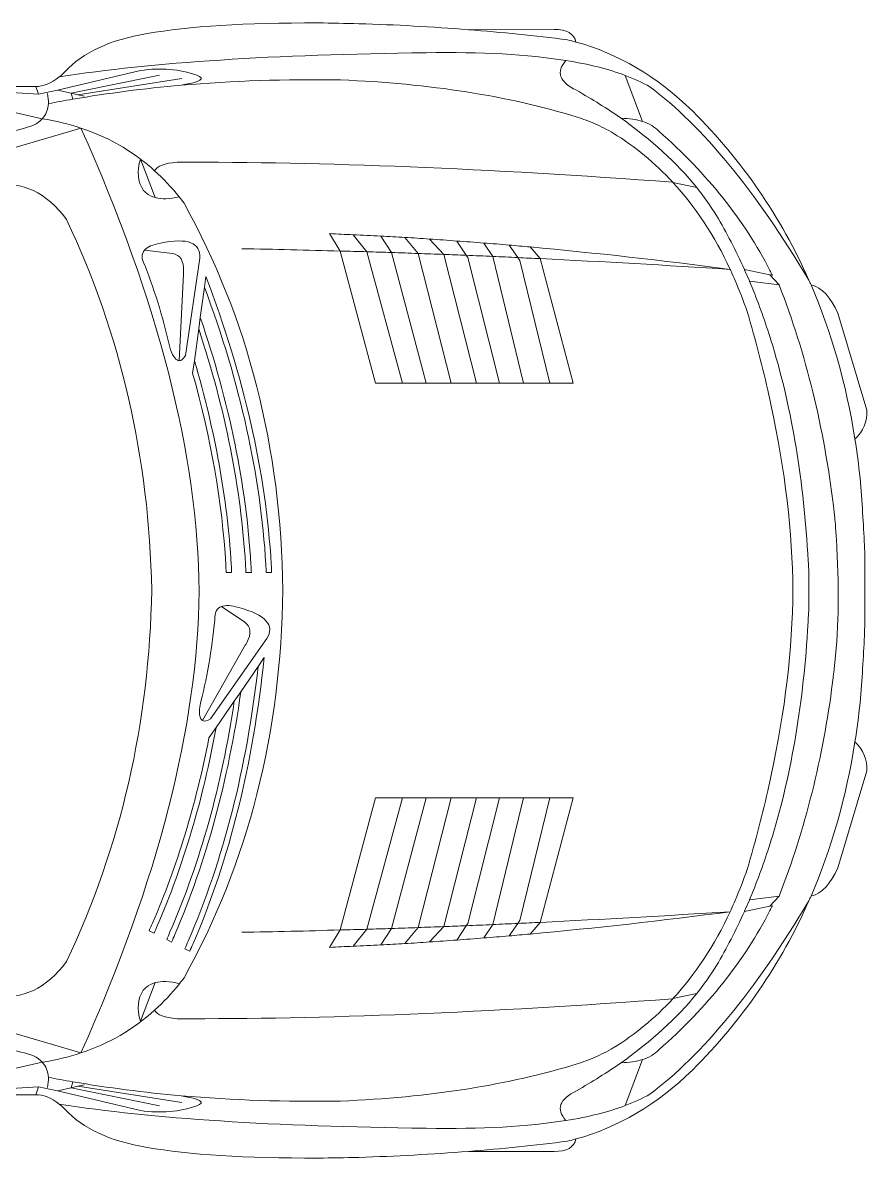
# Model space of a CAD drawing. Header units: metres. Extents: x -5443 to 5, y -1211 to 1211.
# Drawn here: x -1588 to 5, y -1070 to 1070 of the extents above; entities that cross this region are included whole.
import ezdxf

# ---------------------------------------------------------------- set-up
doc = ezdxf.new("R2010")
doc.units = ezdxf.units.M
doc.layers.add('ceco.net 246', color=7, linetype='Continuous')

msp = doc.modelspace()

# ---------------------------------------------------------------- linework, layer by layer
at = {"layer": 'ceco.net 246', "lineweight": 18}
for points in [[(-1496.8, 937.1), (-1330, 971.1)], [(-1287.8, 964.8), (-1483.8, 934.2)], [(-451.7, 970.7), (-419.4, 884.1)], [(-1702.7, 943.9), (-1558.3, 935.3)], [(-1563.4, 950.1), (-1646.8, 950.1)], [(-1558.3, 935.3), (-1563.4, 950.1)], [(-1558.3, 935.3), (-1522.3, 943)], [(-1522.3, 943), (-1496.8, 937.1)], [(-1483.8, 934.2), (-1496.8, 937.1)], [(-1496.8, 937.1), (-1493.7, 925.8)], [(-1471.2, 931.5), (-1483.8, 934.2)], [(-1551.1, 888.9), (-1616.9, 904.3)], [(-2073.9, 696.6), (-1478.3, 871.5)], [(-1366.1, 813.2), (-1338.2, 740.4)], [(-362, 769), (-362, 769.4)], [(-316.9, 759.3), (-362, 769)], [(-964.9, 670.5), (-939.1, 638.5)], [(-892.3, 637), (-912.8, 668)], [(-842.6, 635.1), (-867.2, 665.4)], [(-794, 633.3), (-821, 662.3)], [(-769.4, 658.6), (-751.8, 631.9)], [(-701.6, 629.5), (-718.5, 654.8)], [(-670.8, 651.1), (-654.1, 627.4)], [(-612, 625.4), (-631.2, 647.4)], [(-872.1, 390.7), (-922.9, 390.7), (-989.7, 639.7)], [(-872.1, 390.7), (-939.1, 638.5)], [(-892.3, 637), (-827.4, 390.7)], [(-779.9, 390.7), (-842.6, 635.1)], [(-794, 633.3), (-732.2, 390.7)], [(-688.8, 390.7), (-748.9, 627.3), (-751.8, 631.9)], [(-701.6, 629.5), (-643.9, 390.7)], [(-594, 390.7), (-650.3, 622.1), (-654.1, 627.4)], [(-612, 625.4), (-550.2, 390.7), (-594, 390.7)], [(-179.4, 595.2), (-227.1, 604.9)], [(-161.6, 575.9), (-217.2, 582.7)], [(-161.6, 575.9), (-179.4, 595.2)], [(-1253.1, 514.5), (-1245.3, 571.7)], [(-1256.1, 493.1), (-1256.1, 493.2), (-1253.1, 514.5)], [(-1264.2, 432.7), (-1256.1, 493.1)], [(-827.4, 390.7), (-872.1, 390.7)], [(-779.9, 390.7), (-827.4, 390.7)], [(-732.2, 390.7), (-779.9, 390.7)], [(-688.8, 390.7), (-732.2, 390.7)], [(-643.9, 390.7), (-688.8, 390.7)], [(-594, 390.7), (-643.9, 390.7)], [(-1176.7, -190.9), (-1144.1, -143.2)], [(-1189, -208.7), (-1189, -208.5), (-1176.7, -190.9)], [(-1223.4, -258.4), (-1189, -208.7)], [(-872.1, -390.9), (-922.9, -390.9), (-989.7, -639.7)], [(-939.1, -638.5), (-872.1, -390.9)], [(-892.3, -637), (-827.4, -390.9)], [(-827.4, -390.9), (-872.1, -390.9)], [(-779.9, -390.9), (-842.6, -635.2)], [(-779.9, -390.9), (-827.4, -390.9)], [(-794, -633.3), (-732.2, -390.9)], [(-732.2, -390.9), (-779.9, -390.9)], [(-688.8, -390.9), (-748.9, -627.3), (-751.8, -631.8)], [(-688.8, -390.9), (-732.2, -390.9)], [(-701.6, -629.5), (-643.9, -390.9)], [(-643.9, -390.9), (-688.8, -390.9)], [(-594, -390.9), (-650.3, -622.2), (-654.1, -627.5)], [(-594, -390.9), (-643.9, -390.9)], [(-612, -625.4), (-550.2, -390.9), (-594, -390.9)], [(-161.6, -575.9), (-217.2, -582.7)], [(-179.4, -595.2), (-161.6, -575.9)], [(-179.4, -595.2), (-227.1, -604.9)], [(-964.9, -670.5), (-939.1, -638.5)], [(-892.3, -637), (-912.8, -668)], [(-867.2, -665.4), (-842.6, -635.2)], [(-794, -633.3), (-821, -662.3)], [(-769.4, -658.8), (-751.8, -631.8)], [(-701.6, -629.5), (-718.5, -654.9)], [(-670.8, -651.1), (-654.1, -627.5)], [(-612, -625.4), (-631.2, -647.5)], [(-1478.3, -871.5), (-2073.9, -696.6)], [(-316.9, -759.5), (-362, -769.2)], [(-362, -769.2), (-362, -769.4)], [(-1551.1, -888.9), (-1616.9, -904.3)], [(-451.7, -970.7), (-419.4, -884.2)], [(-1702.7, -944.1), (-1558.3, -935.3)], [(-1563.4, -950.2), (-1558.3, -935.3)], [(-1558.3, -935.3), (-1522.3, -943)], [(-1496.8, -937.2), (-1522.3, -943)], [(-1493.7, -925.8), (-1496.8, -937.2)], [(-1483.8, -934.4), (-1496.8, -937.2)], [(-1496.8, -937.2), (-1330, -971.2)], [(-1471.2, -931.5), (-1483.8, -934.4)], [(-1483.8, -934.4), (-1287.8, -964.8)], [(-1646.8, -950.2), (-1563.4, -950.2)]]:
    msp.add_lwpolyline(points, dxfattribs=at)
for points, knots in [([(-747.6, 1056.9), (-815.8, 1062.4), (-884.8, 1066.2), (-954.3, 1068.2), (-979.8, 1068.8), (-1005.5, 1069.3), (-1031.1, 1069.7), (-1168.1, 1070.1), (-1275.5, 1063.3), (-1353.1, 1049.6), (-1423.1, 1038), (-1474.8, 1014), (-1508.4, 977.5), (-1511.9, 974), (-1515.5, 970.9), (-1519, 968.1)], [0, 0, 0, 0, 1, 1, 1, 2, 2, 2, 3, 3, 3, 4, 4, 4, 5, 5, 5, 5]), ([(-747.6, 1056.9), (-747.6, 1056.9), (-586.1, 1057.4), (-586.1, 1057.4), (-562.1, 1057.3), (-548.1, 1049.3), (-544.7, 1033.6)], [0, 0, 0, 0, 1, 1, 1, 2, 2, 2, 2]), ([(-544.7, 1033.6), (-550, 1035.2), (-555.1, 1036.5), (-560.4, 1037.8), (-622.2, 1045.7), (-684.7, 1051.9), (-747.6, 1056.9)], [0, 0, 0, 0, 1, 1, 1, 2, 2, 2, 2]), ([(-544.7, 1033.6), (-466, 1012.5), (-392.7, 969), (-324.6, 903.2), (-231.3, 810.3), (-158.3, 704.1), (-105.3, 584.7)], [0, 0, 0, 0, 1, 1, 1, 2, 2, 2, 2]), ([(-563.7, 998.7), (-635.6, 1010.3), (-723.4, 1015.3), (-827.4, 1013.4), (-1113.3, 1010.3), (-1343.9, 995.3), (-1519, 968.1)], [0, 0, 0, 0, 1, 1, 1, 2, 2, 2, 2]), ([(-1289.1, 952.2), (-1252.1, 958.6), (-1242.2, 964.8), (-1259.6, 971.1), (-1292.2, 982.6), (-1327.6, 985.6), (-1365.9, 980), (-1365.9, 980), (-1522.3, 943), (-1522.3, 943)], [0, 0, 0, 0, 1, 1, 1, 2, 2, 2, 3, 3, 3, 3]), ([(-459.8, 890), (-485.8, 908.2), (-513.9, 925.8), (-543.7, 942.7), (-576.2, 958.6), (-583, 977.3), (-563.7, 998.7)], [0, 0, 0, 0, 1, 1, 1, 2, 2, 2, 2]), ([(-1289.1, 952.2), (-1192.1, 960.6), (-1092.2, 963.9), (-988.9, 962.3), (-820.8, 955.5), (-671.9, 932), (-542.5, 892.2), (-531.1, 888.7), (-519.9, 884.3), (-508.7, 879.4), (-497.2, 874.4), (-485.6, 868.6), (-474.4, 862), (-433.2, 836.5), (-395.6, 805.7), (-362, 769.4)], [0, 0, 0, 0, 1, 1, 1, 2, 2, 2, 3, 3, 3, 4, 4, 4, 5, 5, 5, 5]), ([(-105.3, 584.7), (-206.5, 754), (-306.7, 875.5), (-405.5, 949.4), (-419.2, 957.3), (-434.6, 964.3), (-451.7, 970.7)], [0, 0, 0, 0, 1, 1, 1, 2, 2, 2, 2]), ([(-1551.1, 888.9), (-1559.7, 879.7), (-1573.3, 873.3), (-1591.6, 869.7), (-1591.6, 869.7), (-2081.6, 736.5), (-2081.6, 736.5), (-2128.1, 723.2), (-2178, 715.5), (-2231.4, 713.2), (-2231.4, 713.2), (-2517.6, 705.5), (-2517.6, 705.5), (-2517.6, 705.5), (-2771.4, 703.5), (-2771.4, 703.5)], [0, 0, 0, 0, 1, 1, 1, 2, 2, 2, 3, 3, 3, 4, 4, 4, 5, 5, 5, 5]), ([(-419.4, 884.1), (-406.4, 879.9), (-396.1, 873.9), (-388.6, 865.8), (-296.8, 784.8), (-226.7, 697.1), (-178.9, 603), (-178.3, 602), (-177.8, 600.7), (-177, 599.2), (-176.1, 597.6), (-175.4, 595.7), (-174.4, 594.1), (-174.4, 594.1), (-179.4, 595.2), (-179.4, 595.2)], [0, 0, 0, 0, 1, 1, 1, 2, 2, 2, 3, 3, 3, 4, 4, 4, 5, 5, 5, 5]), ([(-1478.3, 871.5), (-1331.8, 544.8), (-1257.6, 254), (-1255.3, -1.1), (-1257.9, -255.4), (-1332.2, -545.7), (-1478.3, -871.5)], [0, 0, 0, 0, 1, 1, 1, 2, 2, 2, 2]), ([(-1338.2, 740.4), (-1344.6, 742.2), (-1350.1, 745), (-1354.9, 748.8), (-1356.9, 750.7), (-1359, 752.7), (-1360.8, 754.7), (-1371.1, 769.9), (-1372.9, 789.5), (-1366.1, 813.2)], [0, 0, 0, 0, 1, 1, 1, 2, 2, 2, 3, 3, 3, 3]), ([(-362, 769.4), (-710.8, 795.6), (-1022.3, 808.1), (-1296.8, 807), (-1320.6, 805.3), (-1334.7, 800), (-1339.3, 791.2)], [0, 0, 0, 0, 1, 1, 1, 2, 2, 2, 2]), ([(-1641.5, 763.5), (-1641.5, 763.5), (-1913.2, 694), (-1913.2, 694), (-1953.8, 677), (-1977.2, 650.4), (-1983.6, 614.4), (-1984.6, 611.1), (-1985.1, 607.8), (-1985.5, 604.3), (-1989, 582.5), (-1987.7, 556.1), (-1981.8, 524.9), (-1975.2, 501.5), (-1969.2, 478), (-1963.7, 454.3), (-1935.6, 333.9), (-1919.1, 212.9), (-1914.5, 91.1), (-1914.5, 91.1), (-1912.5, -0.7), (-1912.5, -0.7), (-1912.5, -0.7), (-1914.5, -92.1), (-1914.5, -92.1), (-1919.1, -213.4), (-1935.6, -334.3), (-1963.7, -454.4), (-1969.2, -478), (-1975.2, -501.5), (-1981.8, -525), (-1987.7, -556.1), (-1989, -582.5), (-1985.5, -604.4), (-1985.1, -607.8), (-1984.6, -611.1), (-1983.6, -614.5), (-1977.2, -650.6), (-1953.8, -677), (-1913.2, -694), (-1913.2, -694), (-1641.5, -763.5), (-1641.5, -763.5), (-1588.7, -771.8), (-1543.4, -750.3), (-1505.4, -699.2), (-1402.6, -482.2), (-1349.1, -249), (-1344.8, 0.7), (-1349.4, 249.9), (-1403, 482.8), (-1505.4, 699.1), (-1543.4, 750.3), (-1588.7, 771.8), (-1641.5, 763.5), (-1641.5, 763.5), (-1641.5, 763.5), (-1641.5, 763.5)], [0, 0, 0, 0, 1, 1, 1, 2, 2, 2, 3, 3, 3, 4, 4, 4, 5, 5, 5, 6, 6, 6, 7, 7, 7, 8, 8, 8, 9, 9, 9, 10, 10, 10, 11, 11, 11, 12, 12, 12, 13, 13, 13, 14, 14, 14, 15, 15, 15, 16, 16, 16, 17, 17, 17, 18, 18, 18, 19, 19, 19, 19]), ([(-227.1, 604.9), (-243, 640.6), (-260.6, 674.6), (-279.7, 706.8), (-290.9, 724.8), (-303.2, 742.2), (-316.9, 759.3)], [0, 0, 0, 0, 1, 1, 1, 2, 2, 2, 2]), ([(-1292.4, -741.1), (-1289.5, -737.5), (-1286.5, -733.8), (-1283.8, -730), (-1162.6, -511.6), (-1100.6, -268.1), (-1097.5, 0.5), (-1100.8, 268.8), (-1162.9, 511.9), (-1283.8, 730), (-1286.9, 734), (-1289.8, 738), (-1292.9, 741.9)], [0, 0, 0, 0, 1, 1, 1, 2, 2, 2, 3, 3, 3, 4, 4, 4, 4]), ([(-1358.2, 641.6), (-1352.9, 647.6), (-1343, 651.8), (-1328.5, 654.4), (-1276.8, 665.2), (-1252.1, 655.9), (-1254.3, 626.1), (-1254.3, 626.1), (-1281.2, 442.8), (-1281.2, 442.8), (-1285.1, 436), (-1289.1, 432.9), (-1292.9, 433.1)], [0, 0, 0, 0, 1, 1, 1, 2, 2, 2, 3, 3, 3, 4, 4, 4, 4]), ([(-964.9, 670.5), (-979.8, 671.1), (-994.6, 671.8), (-1009.5, 672.5), (-1009.5, 672.5), (-989.7, 639.7), (-989.7, 639.7)], [0, 0, 0, 0, 1, 1, 1, 2, 2, 2, 2]), ([(-1358.2, 641.6), (-1364.6, 634.6), (-1364.6, 625.2), (-1358, 613.3), (-1337.3, 560), (-1321.2, 506.8), (-1309.6, 453.8), (-1303.9, 440.1), (-1298.4, 433.3), (-1292.9, 433.1)], [0, 0, 0, 0, 1, 1, 1, 2, 2, 2, 3, 3, 3, 3]), ([(-1292.9, 433.1), (-1292.9, 433.1), (-1285.1, 596.6), (-1285.1, 596.6), (-1284.9, 598.3), (-1284.7, 600.1), (-1284.7, 601.8), (-1284.1, 621.4), (-1291.1, 632.6), (-1305.4, 635.1), (-1305.4, 635.1), (-1358.2, 641.6), (-1358.2, 641.6)], [0, 0, 0, 0, 1, 1, 1, 2, 2, 2, 3, 3, 3, 4, 4, 4, 4]), ([(-253.8, -605.3), (-253.5, -604.5), (-253.1, -603.8), (-252.9, -603.1), (-250, -596.8), (-247.3, -590.4), (-244.5, -584), (-236.4, -565.3), (-228.9, -546), (-222, -526.1), (-206, -472.1), (-192.4, -419.5), (-180.9, -368), (-179.6, -362.3), (-178.3, -356.4), (-177, -350.6), (-150.3, -226.3), (-136.5, -109.5), (-135.6, -0.2), (-136.5, 109.3), (-150.3, 226.1), (-177, 350.6), (-178.3, 356.5), (-179.6, 362.3), (-180.9, 368), (-192.4, 419.5), (-206, 472.1), (-222, 526), (-228.9, 546), (-236.4, 565.3), (-244.5, 584), (-247.3, 590.4), (-250, 596.8), (-252.9, 603), (-253.1, 603.8), (-253.5, 604.5), (-253.8, 605.1)], [0, 0, 0, 0, 1, 1, 1, 2, 2, 2, 3, 3, 3, 4, 4, 4, 5, 5, 5, 6, 6, 6, 7, 7, 7, 8, 8, 8, 9, 9, 9, 10, 10, 10, 11, 11, 11, 12, 12, 12, 12]), ([(-227.1, 604.9), (-226.9, 604.3), (-226.5, 603.6), (-226.2, 603), (-223.4, 596.8), (-220.7, 590.4), (-217.7, 584), (-217.7, 583.6), (-217.5, 583.3), (-217.2, 582.7)], [0, 0, 0, 0, 1, 1, 1, 2, 2, 2, 3, 3, 3, 3]), ([(-1245.3, 571.7), (-1245.3, 571.7), (-1242.7, 591.5), (-1242.7, 591.5), (-1170.6, 403.6), (-1129.6, 222.8), (-1119.3, 49.1), (-1118.9, 44), (-1118.8, 38.9), (-1118.6, 33.7), (-1118.6, 33.7), (-1128.8, 33.7), (-1128.8, 33.7), (-1129, 38.9), (-1129.2, 44), (-1129.6, 49.1), (-1139.3, 216.5), (-1177.8, 390.7), (-1245.3, 571.7), (-1245.3, 571.7), (-1245.3, 571.7), (-1245.3, 571.7)], [0, 0, 0, 0, 1, 1, 1, 2, 2, 2, 3, 3, 3, 4, 4, 4, 5, 5, 5, 6, 6, 6, 7, 7, 7, 7]), ([(-217.2, 582.7), (-204.2, 551.4), (-192.1, 518.5), (-180.9, 484.2), (-179.6, 480.2), (-178.3, 476.2), (-177, 472), (-139.8, 353), (-116.7, 218.9), (-107.7, 69.7), (-107.5, 66.2), (-107.2, 62.5), (-106.8, 58.7), (-106.8, 58.7), (-105.9, 36.7), (-105.9, 36.7), (-105.9, 32.5), (-105.7, 28), (-105.5, 23.5), (-105.3, 7.5), (-105.3, -8.3), (-105.5, -23.7), (-105.5, -27.3), (-105.7, -31), (-105.9, -34.7), (-105.9, -34.7), (-105.9, -38.5), (-105.9, -38.5), (-106.4, -50.1), (-107.2, -61.8), (-107.9, -73.3), (-107.9, -73.9), (-107.9, -74.6), (-107.9, -75.6), (-117.3, -222.4), (-140.4, -354.4), (-177, -472), (-178.3, -476.2), (-179.6, -480.2), (-180.9, -484.3), (-192.1, -518.5), (-204.2, -551.4), (-217.2, -582.7)], [0, 0, 0, 0, 1, 1, 1, 2, 2, 2, 3, 3, 3, 4, 4, 4, 5, 5, 5, 6, 6, 6, 7, 7, 7, 8, 8, 8, 9, 9, 9, 10, 10, 10, 11, 11, 11, 12, 12, 12, 13, 13, 13, 14, 14, 14, 14]), ([(-55.8, 128.7), (-55.8, 128.7), (-56.4, 133.8), (-56.4, 133.8), (-56.4, 134.8), (-56.6, 135.5), (-56.7, 136.2), (-57.7, 143.9), (-58.4, 151.6), (-59.3, 159.3), (-76.9, 306.9), (-111, 445.9), (-161.6, 575.9)], [0, 0, 0, 0, 1, 1, 1, 2, 2, 2, 3, 3, 3, 4, 4, 4, 4]), ([(-18.6, 285.1), (-2.7, 300), (4.7, 318.3), (3.8, 340.1), (3.8, 340.1), (-51.2, 522.4), (-51.2, 522.4), (-63.7, 552.3), (-80.4, 570.2), (-101.5, 576.3)], [0, 0, 0, 0, 1, 1, 1, 2, 2, 2, 3, 3, 3, 3]), ([(-1253.1, 514.5), (-1198.3, 354.1), (-1166.6, 198.9), (-1157.6, 49.1), (-1157.4, 44), (-1157.1, 38.9), (-1156.9, 33.7), (-1156.9, 33.7), (-1167.2, 33.7), (-1167.2, 33.7), (-1167.3, 38.9), (-1167.7, 44), (-1167.9, 49.1), (-1176.3, 192.3), (-1205.7, 340.3), (-1256.1, 493.1)], [0, 0, 0, 0, 1, 1, 1, 2, 2, 2, 3, 3, 3, 4, 4, 4, 5, 5, 5, 5]), ([(-1264.2, 432.7), (-1264.2, 432.7), (-1267.6, 409.4), (-1267.6, 409.4), (-1232.8, 286), (-1211.9, 165.9), (-1205.1, 49.1), (-1204.8, 44), (-1204.6, 38.9), (-1204.4, 33.7), (-1204.4, 33.7), (-1194.1, 33.7), (-1194.1, 33.7), (-1194.3, 38.9), (-1194.5, 44), (-1194.8, 49.1), (-1202.2, 173.5), (-1225.3, 301.2), (-1264.2, 432.7), (-1264.2, 432.7), (-1264.2, 432.7), (-1264.2, 432.7)], [0, 0, 0, 0, 1, 1, 1, 2, 2, 2, 3, 3, 3, 4, 4, 4, 5, 5, 5, 6, 6, 6, 7, 7, 7, 7]), ([(-18.6, -285.1), (-14.8, -261.1), (-11.6, -236.5), (-9.1, -211.8), (-5.2, -167.4), (-2.5, -125.4), (-0.8, -85.6), (-0.4, -77.6), (-0.3, -69.7), (-0.1, -61.8), (-0.1, -61.8), (0.1, 60.5), (0.1, 60.5), (-0.1, 68.7), (-0.4, 77), (-0.8, 85.4), (-2.5, 125.2), (-5.2, 167.4), (-9.1, 211.8), (-11.6, 236.5), (-14.8, 261.1), (-18.6, 285.1)], [0, 0, 0, 0, 1, 1, 1, 2, 2, 2, 3, 3, 3, 4, 4, 4, 5, 5, 5, 6, 6, 6, 7, 7, 7, 7]), ([(-58.6, -154.6), (-58.6, -154.6), (-58.2, -152.9), (-58.2, -152.9), (-58, -151.1), (-57.8, -149.3), (-57.7, -147.6), (-57.7, -147.6), (-56.4, -135.5), (-56.4, -135.5), (-49.2, -66.6), (-48.3, 11), (-53.6, 97.4)], [0, 0, 0, 0, 1, 1, 1, 2, 2, 2, 3, 3, 3, 4, 4, 4, 4]), ([(-1213.4, -30.3), (-1222.2, -33.4), (-1226.2, -41.8), (-1225.7, -55.4), (-1231.3, -112.2), (-1240.9, -166.9), (-1254.3, -219.3), (-1255.6, -234), (-1253.7, -242.6), (-1248.9, -245.3)], [0, 0, 0, 0, 1, 1, 1, 2, 2, 2, 3, 3, 3, 3]), ([(-1248.9, -245.3), (-1245.4, -247.3), (-1240.5, -246.1), (-1234.1, -241.9), (-1234.1, -241.9), (-1127.5, -90.7), (-1127.5, -90.7), (-1112.1, -65.3), (-1129.9, -45.7), (-1180.7, -32.1), (-1194.8, -27.9), (-1205.8, -27.1), (-1213.4, -30.3)], [0, 0, 0, 0, 1, 1, 1, 2, 2, 2, 3, 3, 3, 4, 4, 4, 4]), ([(-1248.9, -245.3), (-1248.9, -245.3), (-1168.3, -103.2), (-1168.3, -103.2), (-1167.2, -101.6), (-1166.3, -100.1), (-1165.7, -98.7), (-1156.3, -81.2), (-1157.4, -68.2), (-1169, -59.8), (-1169, -59.8), (-1213.4, -30.3), (-1213.4, -30.3)], [0, 0, 0, 0, 1, 1, 1, 2, 2, 2, 3, 3, 3, 4, 4, 4, 4]), ([(-1144.1, -143.2), (-1144.1, -143.2), (-1132.9, -126.5), (-1132.9, -126.5), (-1153.2, -326.6), (-1197.8, -506.3), (-1266.7, -665.6), (-1268.8, -670.4), (-1271, -675.1), (-1273, -679.7), (-1273, -679.7), (-1282.1, -675.1), (-1282.1, -675.1), (-1280.1, -670.5), (-1278.1, -665.8), (-1276.1, -661), (-1209.5, -507.4), (-1165.5, -334.8), (-1144.1, -143.2), (-1144.1, -143.2), (-1144.1, -143.2), (-1144.1, -143.2)], [0, 0, 0, 0, 1, 1, 1, 2, 2, 2, 3, 3, 3, 4, 4, 4, 5, 5, 5, 6, 6, 6, 7, 7, 7, 7]), ([(-161.6, -575.9), (-112.5, -450), (-78.9, -315.7), (-60.8, -173.1), (-60.8, -172.5), (-60.8, -172.2), (-60.8, -171.8), (-60.4, -169.1), (-60, -166.5), (-59.7, -163.9)], [0, 0, 0, 0, 1, 1, 1, 2, 2, 2, 3, 3, 3, 3]), ([(-1176.7, -190.9), (-1200.4, -358.5), (-1241.8, -510.8), (-1301.2, -648.2), (-1303.2, -653), (-1305.2, -657.7), (-1307.2, -662.6), (-1307.2, -662.6), (-1316.4, -657.9), (-1316.4, -657.9), (-1314.4, -653.1), (-1312.4, -648.3), (-1310.4, -643.6), (-1253.3, -512.3), (-1212.8, -367.3), (-1189, -208.7)], [0, 0, 0, 0, 1, 1, 1, 2, 2, 2, 3, 3, 3, 4, 4, 4, 5, 5, 5, 5]), ([(-1223.4, -258.4), (-1223.4, -258.4), (-1236.8, -277.6), (-1236.8, -277.6), (-1261.2, -403.6), (-1296.8, -520), (-1343.4, -626.9), (-1345.4, -631.7), (-1347.6, -636.4), (-1349.6, -641.4), (-1349.6, -641.4), (-1340.3, -646), (-1340.3, -646), (-1338.2, -641.2), (-1336.2, -636.4), (-1334.2, -631.7), (-1284.9, -517.8), (-1247.8, -393.3), (-1223.4, -258.4), (-1223.4, -258.4), (-1223.4, -258.4), (-1223.4, -258.4)], [0, 0, 0, 0, 1, 1, 1, 2, 2, 2, 3, 3, 3, 4, 4, 4, 5, 5, 5, 6, 6, 6, 7, 7, 7, 7]), ([(-101.5, -576.3), (-80.4, -570.2), (-63.7, -552.4), (-51.2, -522.6), (-51.2, -522.6), (3.8, -340.1), (3.8, -340.1), (4.7, -318.5), (-2.7, -300.2), (-18.6, -285.1)], [0, 0, 0, 0, 1, 1, 1, 2, 2, 2, 3, 3, 3, 3]), ([(-544.7, -1033.6), (-466, -1012.5), (-392.7, -969), (-324.6, -903.4), (-231.3, -810.3), (-158.3, -704.1), (-105.3, -584.7)], [0, 0, 0, 0, 1, 1, 1, 2, 2, 2, 2]), ([(-105.3, -584.7), (-206.5, -754), (-306.7, -875.5), (-405.5, -949.4), (-419.2, -957.3), (-434.6, -964.3), (-451.7, -970.7)], [0, 0, 0, 0, 1, 1, 1, 2, 2, 2, 2]), ([(-419.4, -884.2), (-406.4, -880), (-396.1, -873.9), (-388.6, -866), (-296.8, -784.8), (-226.7, -697.1), (-178.9, -603.1), (-178.3, -602), (-177.8, -600.7), (-177, -599.4), (-176.1, -597.7), (-175.4, -595.9), (-174.4, -594.3), (-174.4, -594.3), (-179.4, -595.2), (-179.4, -595.2)], [0, 0, 0, 0, 1, 1, 1, 2, 2, 2, 3, 3, 3, 4, 4, 4, 5, 5, 5, 5]), ([(-217.2, -582.7), (-217.5, -583.3), (-217.7, -583.6), (-217.7, -584), (-220.7, -590.4), (-223.4, -596.8), (-226.2, -603.1), (-226.5, -603.6), (-226.9, -604.4), (-227.1, -604.9)], [0, 0, 0, 0, 1, 1, 1, 2, 2, 2, 3, 3, 3, 3]), ([(-227.1, -604.9), (-243, -640.6), (-260.6, -674.6), (-279.7, -706.9), (-290.9, -724.8), (-303.2, -742.4), (-316.9, -759.5)], [0, 0, 0, 0, 1, 1, 1, 2, 2, 2, 2]), ([(-964.9, -670.5), (-979.8, -671.1), (-994.6, -671.8), (-1009.5, -672.6), (-1009.5, -672.6), (-989.7, -639.7), (-989.7, -639.7)], [0, 0, 0, 0, 1, 1, 1, 2, 2, 2, 2]), ([(-2771.4, -703.6), (-2771.4, -703.6), (-2517.6, -705.6), (-2517.6, -705.6), (-2517.6, -705.6), (-2231.4, -713.3), (-2231.4, -713.3), (-2178, -715.5), (-2128.1, -723.2), (-2081.6, -736.5), (-2081.6, -736.5), (-1591.6, -869.9), (-1591.6, -869.9), (-1573.3, -873.3), (-1559.7, -879.7), (-1551.1, -888.9)], [0, 0, 0, 0, 1, 1, 1, 2, 2, 2, 3, 3, 3, 4, 4, 4, 5, 5, 5, 5]), ([(-1338.2, -739.1), (-1344.6, -741.1), (-1350.1, -743.9), (-1354.9, -747.6), (-1356.9, -749.6), (-1359, -751.4), (-1360.8, -753.4), (-1371.1, -768.7), (-1372.9, -788.3), (-1366.1, -811.9), (-1366.1, -811.9), (-1338.2, -739.1), (-1338.2, -739.1), (-1338.2, -739.1), (-1338.2, -739.1), (-1338.2, -739.1)], [0, 0, 0, 0, 1, 1, 1, 2, 2, 2, 3, 3, 3, 4, 4, 4, 5, 5, 5, 5]), ([(-362, -769.4), (-710.8, -795.6), (-1022.3, -808.1), (-1296.8, -807), (-1320.6, -805.3), (-1334.7, -800), (-1339.3, -791.2)], [0, 0, 0, 0, 1, 1, 1, 2, 2, 2, 2]), ([(-1289.1, -952.2), (-1192.1, -960.6), (-1092.2, -963.9), (-988.9, -962.3), (-820.8, -955.5), (-671.9, -932), (-542.5, -892.2), (-531.1, -888.7), (-519.9, -884.5), (-508.7, -879.6), (-497.2, -874.4), (-485.6, -868.6), (-474.4, -862.2), (-433.2, -836.7), (-395.6, -805.9), (-362, -769.4)], [0, 0, 0, 0, 1, 1, 1, 2, 2, 2, 3, 3, 3, 4, 4, 4, 5, 5, 5, 5]), ([(-459.8, -890), (-485.8, -908.2), (-513.9, -925.8), (-543.7, -942.8), (-576.2, -958.8), (-583, -977.5), (-563.7, -998.9)], [0, 0, 0, 0, 1, 1, 1, 2, 2, 2, 2]), ([(-1522.3, -943), (-1522.3, -943), (-1365.9, -980.2), (-1365.9, -980.2), (-1327.6, -985.6), (-1292.2, -982.6), (-1259.6, -971.2), (-1242.2, -964.8), (-1252.1, -958.6), (-1289.1, -952.2)], [0, 0, 0, 0, 1, 1, 1, 2, 2, 2, 3, 3, 3, 3]), ([(-1519, -968.1), (-1515.5, -971.1), (-1511.9, -974.2), (-1508.4, -977.7), (-1474.8, -1014.2), (-1423.1, -1038), (-1353.1, -1049.5), (-1275.5, -1063.3), (-1168.1, -1070.1), (-1031.1, -1069.7), (-1005.5, -1069.5), (-979.8, -1069), (-954.3, -1068.3), (-884.8, -1066.2), (-815.8, -1062.4), (-747.6, -1057.1)], [0, 0, 0, 0, 1, 1, 1, 2, 2, 2, 3, 3, 3, 4, 4, 4, 5, 5, 5, 5]), ([(-563.7, -998.9), (-635.6, -1010.5), (-723.4, -1015.3), (-827.4, -1013.4), (-1113.3, -1010.3), (-1343.9, -995.3), (-1519, -968.1)], [0, 0, 0, 0, 1, 1, 1, 2, 2, 2, 2]), ([(-747.6, -1057.1), (-747.6, -1057.1), (-586.1, -1057.4), (-586.1, -1057.4), (-562.1, -1057.2), (-548.1, -1049.4), (-544.7, -1033.6)], [0, 0, 0, 0, 1, 1, 1, 2, 2, 2, 2]), ([(-544.7, -1033.6), (-550, -1035.2), (-555.1, -1036.5), (-560.4, -1037.8), (-622.2, -1045.7), (-684.7, -1052.1), (-747.6, -1057.1)], [0, 0, 0, 0, 1, 1, 1, 2, 2, 2, 2])]:
    msp.add_open_spline(points, degree=3, knots=knots, dxfattribs=at)
for points in [[(-563.7, 998.7), (-520.6, 992), (-483.2, 982.6), (-451.7, 970.7)], [(-1519, 968.1), (-1535, 955.5), (-1549.7, 949.4), (-1563.4, 950.1)], [(-1493.7, 925.8), (-1427.2, 937.3), (-1359, 946.1), (-1289.1, 952.2)], [(-1541.4, 936.6), (-1540.1, 929.8), (-1539.4, 923.4), (-1539.6, 917.7)], [(-1539.6, 917.7), (-1524.3, 920.4), (-1509.1, 923.2), (-1493.7, 925.8)], [(-1551.1, 888.9), (-1544.1, 896.6), (-1540.3, 906.1), (-1539.6, 917.7)], [(-1478.3, 871.5), (-1501.4, 879.2), (-1525.6, 885.1), (-1551.1, 888.9)], [(-316.9, 759.3), (-354.5, 806), (-402, 849.5), (-459.8, 890)], [(-459.8, 890), (-444.2, 889.7), (-430.8, 887.6), (-419.4, 884.1)], [(-1366.1, 813.2), (-1399.8, 838.7), (-1437.3, 858.1), (-1478.3, 871.5)], [(-1339.3, 791.2), (-1348, 799.1), (-1356.9, 806.4), (-1366.1, 813.2)], [(-1292.9, 741.9), (-1307.4, 759.8), (-1323, 776.3), (-1339.3, 791.2)], [(-362, 769), (-319.7, 723.2), (-283.5, 668.5), (-253.8, 605.1)], [(-1292.9, 741.9), (-1311.1, 737.5), (-1326.1, 736.9), (-1338.2, 740.4)], [(-912.8, 668), (-930.3, 668.9), (-947.7, 669.8), (-964.9, 670.5)], [(-867.2, 665.4), (-882.4, 666.3), (-897.6, 667), (-912.8, 668)], [(-821, 662.3), (-836.6, 663.6), (-852, 664.5), (-867.2, 665.4)], [(-989.7, 639.7), (-1051.8, 641.6), (-1113.6, 643), (-1174.9, 644.1)], [(-769.4, 658.6), (-786.7, 660.1), (-803.9, 661.4), (-821, 662.3)], [(-718.5, 654.8), (-735.5, 656.2), (-752.6, 657.5), (-769.4, 658.6)], [(-670.8, 651.1), (-686.8, 652.4), (-702.5, 653.7), (-718.5, 654.8)], [(-631.2, 647.4), (-644.6, 648.7), (-657.8, 649.8), (-670.8, 651.1)], [(-253.8, 605.1), (-382.4, 622.1), (-508.2, 636.2), (-631.2, 647.4)], [(-939.1, 638.5), (-955.9, 639), (-972.8, 639.4), (-989.7, 639.7)], [(-939.1, 638.5), (-923.5, 637.9), (-907.9, 637.5), (-892.3, 637)], [(-892.3, 637), (-875.8, 636.4), (-859.3, 635.9), (-842.6, 635.1)], [(-794, 633.3), (-810.3, 634.1), (-826.5, 634.6), (-842.6, 635.1)], [(-751.8, 631.9), (-766, 632.4), (-779.9, 632.8), (-794, 633.3)], [(-751.8, 631.9), (-735.2, 631.1), (-718.3, 630.4), (-701.6, 629.5)], [(-654.1, 627.4), (-670.1, 628.2), (-685.9, 628.9), (-701.6, 629.5)], [(-654.1, 627.4), (-640.2, 626.7), (-626.1, 626), (-612, 625.4)], [(-253.8, 605.1), (-374.7, 613), (-494, 619.7), (-612, 625.4)], [(-101.5, 576.3), (-102.8, 579), (-104, 582), (-105.3, 584.7)], [(-18.6, 285.1), (-35.1, 389.4), (-62.8, 486.6), (-101.5, 576.3)], [(-53.6, 97.4), (-54.4, 107.8), (-55.1, 118.3), (-55.8, 128.7)], [(-59.7, -163.9), (-59.3, -160.8), (-58.9, -157.7), (-58.6, -154.6)], [(-18.6, -285.1), (-35.1, -389.6), (-62.8, -486.6), (-101.5, -576.3)], [(-105.3, -584.7), (-104, -582), (-102.8, -579.2), (-101.5, -576.3)], [(-631.2, -647.5), (-508.2, -636.3), (-382.4, -622.3), (-253.8, -605.3)], [(-253.8, -605.3), (-374.7, -613.1), (-494, -619.8), (-612, -625.4)], [(-362, -769.2), (-319.7, -723.2), (-283.5, -668.5), (-253.8, -605.3)], [(-989.7, -639.7), (-1051.8, -641.8), (-1113.6, -643.2), (-1174.9, -644.1)], [(-989.7, -639.7), (-972.8, -639.4), (-955.9, -639), (-939.1, -638.5)], [(-939.1, -638.5), (-923.5, -637.9), (-907.9, -637.6), (-892.3, -637)], [(-842.6, -635.2), (-859.3, -635.9), (-875.8, -636.4), (-892.3, -637)], [(-842.6, -635.2), (-826.5, -634.6), (-810.3, -634.1), (-794, -633.3)], [(-751.8, -631.8), (-766, -632.4), (-779.9, -632.8), (-794, -633.3)], [(-751.8, -631.8), (-735.2, -631.1), (-718.3, -630.4), (-701.6, -629.5)], [(-654.1, -627.5), (-670.1, -628.2), (-685.9, -628.9), (-701.6, -629.5)], [(-654.1, -627.5), (-640.2, -626.9), (-626.1, -626.2), (-612, -625.4)], [(-821, -662.3), (-836.6, -663.6), (-852, -664.5), (-867.2, -665.4)], [(-821, -662.3), (-803.9, -661.4), (-786.7, -660.1), (-769.4, -658.8)], [(-718.5, -654.9), (-735.5, -656.2), (-752.6, -657.5), (-769.4, -658.8)], [(-718.5, -654.9), (-702.5, -653.7), (-686.8, -652.4), (-670.8, -651.1)], [(-631.2, -647.5), (-644.6, -648.7), (-657.8, -649.8), (-670.8, -651.1)], [(-912.8, -668), (-930.3, -668.9), (-947.7, -669.8), (-964.9, -670.5)], [(-912.8, -668), (-897.6, -667.1), (-882.4, -666.3), (-867.2, -665.4)], [(-1339.3, -791.2), (-1322.7, -776.2), (-1307.1, -759.5), (-1292.4, -741.1)], [(-1338.2, -739.1), (-1326.1, -735.6), (-1310.9, -736.4), (-1292.4, -741.1)], [(-316.9, -759.5), (-354.5, -806.1), (-402, -849.5), (-459.8, -890)], [(-1339.3, -791.2), (-1379.9, -827.5), (-1426.1, -854.3), (-1478.3, -871.5)], [(-1478.3, -871.5), (-1501.4, -879.2), (-1525.6, -885.1), (-1551.1, -888.9)], [(-1551.1, -888.9), (-1544.1, -896.6), (-1540.3, -906.2), (-1539.6, -917.7)], [(-419.4, -884.2), (-430.8, -887.7), (-444.2, -889.7), (-459.8, -890)], [(-1541.4, -936.6), (-1540.1, -929.8), (-1539.4, -923.4), (-1539.6, -917.7)], [(-1539.6, -917.7), (-1524.3, -920.5), (-1509.1, -923.2), (-1493.7, -925.8)], [(-1493.7, -925.8), (-1427.2, -937.3), (-1359, -946.1), (-1289.1, -952.2)], [(-1563.4, -950.2), (-1549.7, -949.6), (-1535, -955.5), (-1519, -968.1)], [(-451.7, -970.7), (-483.2, -982.6), (-520.6, -992.1), (-563.7, -998.9)]]:
    msp.add_open_spline(points, degree=3, dxfattribs=at)

doc.saveas('drawing.dxf')
